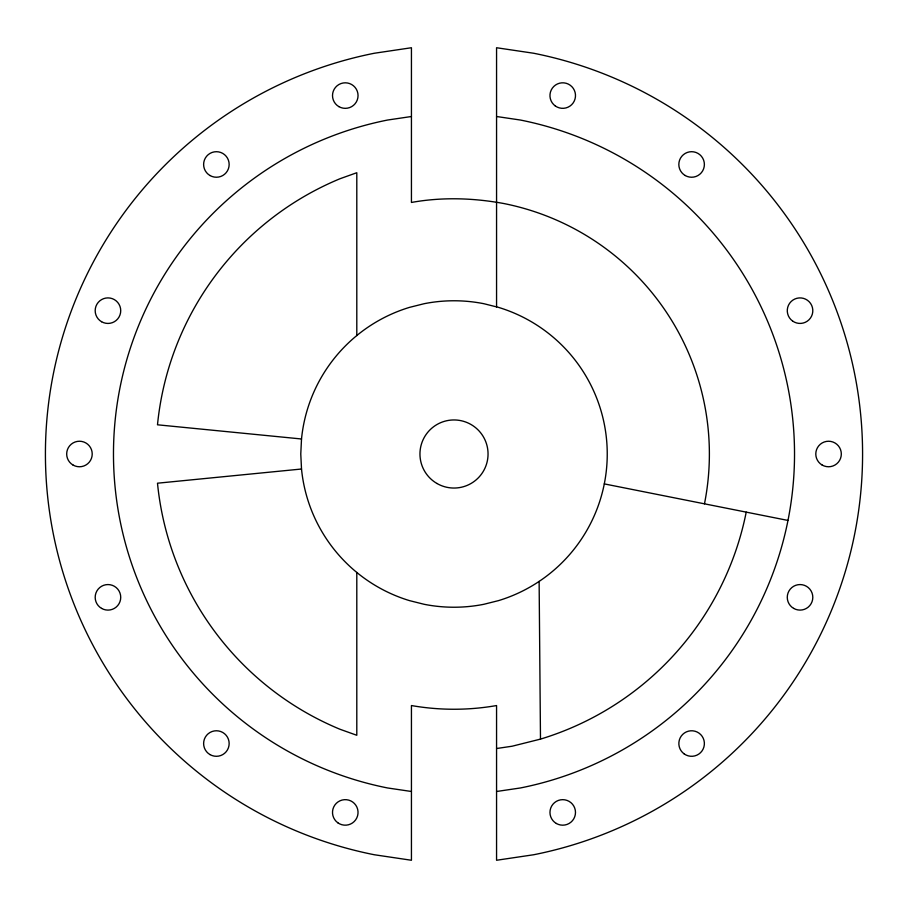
<?xml version="1.0" encoding="UTF-8"?>
<svg xmlns="http://www.w3.org/2000/svg" width="908" height="908" viewBox="0 0 908 908"><rect width="100%" height="100%" fill="white"/><g stroke="black" fill="none" stroke-linecap="round" stroke-linejoin="round"><path stroke-width="1.36" d="M301.513 438.984L300.775 454L301.513 469.016A153.225 153.225 0 0 0 409.519 600.631L424.104 604.285A153.225 153.225 0 0 0 483.896 604.285L498.481 600.631A153.225 153.225 0 0 0 498.481 307.369L483.896 303.715A153.225 153.225 0 0 0 424.104 303.715L409.519 307.369A153.225 153.225 0 0 0 301.513 438.984L157.493 424.796A297.938 297.938 0 0 1 339.989 178.74L356.799 172.724L356.799 335.551M746.217 512.123A297.938 297.938 0 0 1 540.487 739.112L512.123 746.217L496.562 748.521M411.438 116.508L387.568 120.038A340.5 340.5 0 0 0 387.568 787.962L411.438 791.492M496.562 791.492L520.432 787.962A340.5 340.5 0 0 0 520.432 120.038L496.562 116.508M301.513 469.016L157.493 483.204A297.938 297.938 0 0 0 339.989 729.26L356.799 735.276L356.799 572.449M604.285 483.896L787.962 520.432M539.125 581.404L540.487 739.112M496.562 306.893L496.562 47.738L533.711 53.254A408.6 408.6 0 0 1 533.711 854.746L496.562 860.262L496.562 705.55C468.471 710.476 439.529 710.476 411.438 705.55L411.438 860.262L374.289 854.746A408.6 408.6 0 0 1 374.289 53.254L411.438 47.738L411.438 202.45C441.958 196.934 473.386 197.921 503.826 203.528A255.375 255.375 0 0 1 704.472 503.826M436.975 483.487A34.05 34.05 0 0 0 488.05 454A34.05 34.05 0 0 0 436.975 424.513A34.05 34.05 0 0 0 436.975 483.487M101.571 608.394A12.769 12.769 0 0 0 120.73 597.339A12.769 12.769 0 0 0 101.571 586.273A12.769 12.769 0 0 0 101.571 608.394M210.009 754.593A12.769 12.769 0 0 0 229.156 743.527A12.769 12.769 0 0 0 210.009 732.472A12.769 12.769 0 0 0 210.009 754.593M337.833 822.796A12.769 12.769 0 0 0 357.979 813.67A12.769 12.769 0 0 0 340.001 800.788A12.769 12.769 0 0 0 337.833 822.796M73.06 465.055A12.769 12.769 0 0 0 92.219 454A12.769 12.769 0 0 0 73.06 442.945A12.769 12.769 0 0 0 73.06 465.055M101.571 321.727A12.769 12.769 0 0 0 120.73 310.661A12.769 12.769 0 0 0 101.571 299.606A12.769 12.769 0 0 0 101.571 321.727M210.009 175.528A12.769 12.769 0 0 0 229.156 164.473A12.769 12.769 0 0 0 210.009 153.407A12.769 12.769 0 0 0 210.009 175.528M338.888 106.633A12.769 12.769 0 0 0 358.047 95.578A12.769 12.769 0 0 0 338.888 84.523A12.769 12.769 0 0 0 338.888 106.633M556.343 823.477A12.769 12.769 0 0 0 575.49 812.422A12.769 12.769 0 0 0 556.343 801.367A12.769 12.769 0 0 0 556.343 823.477M684.178 753.912A12.769 12.769 0 0 0 704.324 744.787A12.769 12.769 0 0 0 686.346 731.905A12.769 12.769 0 0 0 684.178 753.912M793.66 608.394A12.769 12.769 0 0 0 812.808 597.339A12.769 12.769 0 0 0 793.66 586.273A12.769 12.769 0 0 0 793.66 608.394M822.171 465.055A12.769 12.769 0 0 0 841.319 454A12.769 12.769 0 0 0 822.171 442.945A12.769 12.769 0 0 0 822.171 465.055M792.605 321.046A12.769 12.769 0 0 0 812.751 311.921A12.769 12.769 0 0 0 794.772 299.038A12.769 12.769 0 0 0 792.605 321.046M685.222 175.528A12.769 12.769 0 0 0 704.381 164.473A12.769 12.769 0 0 0 685.222 153.407A12.769 12.769 0 0 0 685.222 175.528M555.287 105.952A12.769 12.769 0 0 0 575.434 96.827A12.769 12.769 0 0 0 557.455 83.945A12.769 12.769 0 0 0 555.287 105.952"/></g></svg>
